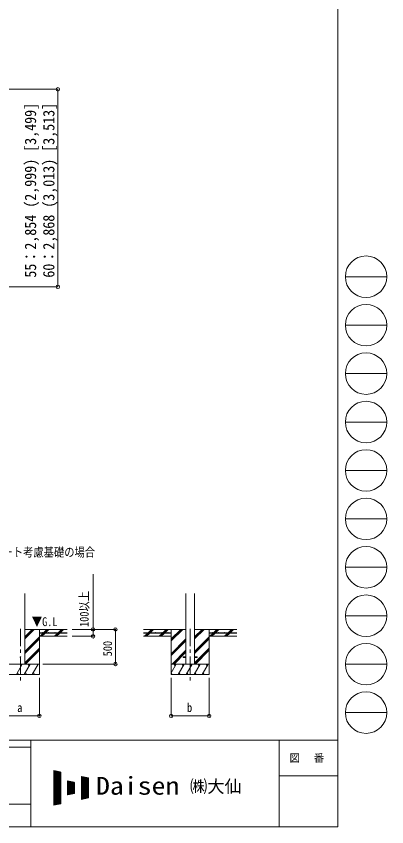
# Model space of a CAD drawing. Units: millimetres at full size, sheet at 1:50; details may follow other scales. Extents: x -14053 to 14053, y -9700 to 9700.
# Drawn here: x 8691 to 14053, y -9700 to 2015 of the extents above; entities that cross this region are included whole.
import ezdxf
from ezdxf.enums import TextEntityAlignment as Align

# ---------------------------------------------------------------- set-up
doc = ezdxf.new("R2010")
doc.units = ezdxf.units.MM
doc.header["$LTSCALE"] = 50
doc.header["$PDMODE"] = 32
doc.header["$PDSIZE"] = 50
doc.linetypes.add('CHAIN1', pattern=[8, 5, -1, 1, -1])
for name, color, linetype, lineweight in [('0-8_TABLE1', 6, 'Continuous', 9), ('0-E', 7, 'Continuous', 9), ('F-0', 7, 'Continuous', 9)]:
    doc.layers.add(name, color=color, linetype=linetype, lineweight=lineweight)
doc.styles.add('ＭＳ ゴシック', font='')
doc.styles.get('ＭＳ ゴシック').set_extended_font_data('MS Gothic')

msp = doc.modelspace()

# ---------------------------------------------------------------- linework, layer by layer
at = {"layer": '0-8_TABLE1'}
for p, q in [((9293.69, 958.5), (8042.69, 958.5)), ((9293.69, -1895.61), (9293.69, 958.5)), ((9293.69, -1895.61), (8042.69, -1895.61))]:
    msp.add_line(p, q, dxfattribs=at)
for p in [(9293.69, 958.5), (9293.69, -1895.61)]:
    msp.add_point(p, dxfattribs=at)
at = {"layer": '0-E', "color": 6}
for p, q in [((9802.71, -6048.84), (9802.71, -6947.34)), ((10126.71, -6847.34), (9501.71, -6847.34)), ((9802.71, -6947.34), (9501.71, -6947.34)), ((9026.71, -8097.34), (9026.71, -7547.34)), ((10934.1, -8097.34), (10934.1, -7547.34)), ((11484.1, -8097.34), (11484.1, -7547.34)), ((8476.71, -8097.34), (9026.71, -8097.34)), ((10934.1, -8097.34), (11484.1, -8097.34))]:
    msp.add_line(p, q, dxfattribs=at)
at = {"layer": '0-E', "color": 4}
for p, q in [((8814.21, -7347.34), (8814.21, -6329.25)), ((11146.6, -6329.25), (11146.6, -7347.34)), ((11271.6, -6329.25), (11271.6, -7347.34)), ((11109.1, -7242.84), (11109.1, -7251.84)), ((11109.1, -7242.84), (11146.6, -7242.84)), ((11109.1, -7251.84), (11146.6, -7251.84)), ((11271.6, -7242.84), (11309.1, -7242.84)), ((11271.6, -7251.84), (11309.1, -7251.84)), ((11309.1, -7242.84), (11309.1, -7251.84))]:
    msp.add_line(p, q, dxfattribs=at)
at = {"layer": '0-E', "linetype": 'CHAIN1'}
for p, q in [((8751.71, -6838.13), (8751.71, -7597.34)), ((11209.1, -6838.13), (11209.1, -7597.34))]:
    msp.add_line(p, q, dxfattribs=at)
at = {"layer": '0-E'}
for p, q in [((8814.21, -6985.09), (8951.96, -6847.34)), ((8814.21, -6970.95), (8937.82, -6847.34)), ((8814.21, -6956.8), (8923.68, -6847.34)), ((8814.21, -6847.34), (9426.71, -6847.34)), ((9026.71, -6847.34), (9026.71, -7497.34)), ((9035.81, -6947.34), (9083.31, -6899.84)), ((9049.95, -6947.34), (9097.45, -6899.84)), ((9064.09, -6947.34), (9111.59, -6899.84)), ((9088.31, -6894.84), (9135.81, -6847.34)), ((9102.45, -6894.84), (9149.95, -6847.34)), ((9116.59, -6894.84), (9164.09, -6847.34)), ((9247.94, -6947.34), (9295.44, -6899.84)), ((9262.08, -6947.34), (9309.58, -6899.84)), ((9276.23, -6947.34), (9323.73, -6899.84)), ((9300.44, -6894.84), (9347.94, -6847.34)), ((9314.58, -6894.84), (9362.08, -6847.34)), ((9328.73, -6894.84), (9376.23, -6847.34)), ((11146.6, -6847.34), (10534.1, -6847.34)), ((10548.43, -6947.34), (10595.93, -6899.84)), ((10562.57, -6947.34), (10610.08, -6899.84)), ((10576.72, -6947.34), (10624.22, -6899.84)), ((10600.93, -6894.84), (10648.43, -6847.34)), ((10619.93, -6889.98), (10662.58, -6847.34)), ((10629.22, -6894.84), (10676.72, -6847.34)), ((10761.97, -6945.94), (10808.07, -6899.84)), ((10774.71, -6947.34), (10822.21, -6899.84)), ((10788.85, -6947.34), (10836.35, -6899.84)), ((10813.07, -6894.84), (10860.57, -6847.34)), ((10827.21, -6894.84), (10874.71, -6847.34)), ((10841.35, -6894.84), (10888.85, -6847.34)), ((10934.1, -6847.34), (10934.1, -7497.34)), ((10934.1, -7014.22), (11100.98, -6847.34)), ((10934.1, -7000.08), (11086.84, -6847.34)), ((10934.1, -6985.94), (11072.7, -6847.34)), ((11271.6, -6985.09), (11409.35, -6847.34)), ((11271.6, -6970.95), (11395.21, -6847.34)), ((11271.6, -6956.8), (11381.07, -6847.34)), ((11271.6, -6847.34), (11884.1, -6847.34)), ((11484.1, -6847.34), (11484.1, -7497.34)), ((11493.2, -6947.34), (11540.7, -6899.84)), ((11507.34, -6947.34), (11554.84, -6899.84)), ((11521.48, -6947.34), (11568.98, -6899.84)), ((11545.7, -6894.84), (11593.2, -6847.34)), ((11559.84, -6894.84), (11607.34, -6847.34)), ((11573.98, -6894.84), (11621.48, -6847.34)), ((11705.33, -6947.34), (11752.83, -6899.84)), ((11719.47, -6947.34), (11766.97, -6899.84)), ((11733.61, -6947.34), (11781.11, -6899.84)), ((11757.83, -6894.84), (11805.33, -6847.34)), ((11771.97, -6894.84), (11819.47, -6847.34)), ((11786.11, -6894.84), (11833.61, -6847.34)), ((8814.21, -7168.93), (9026.71, -6956.44)), ((8814.21, -7183.08), (9026.71, -6970.58)), ((8814.21, -7197.22), (9026.71, -6984.72)), ((9026.71, -6947.34), (9426.71, -6947.34)), ((10934.1, -6947.34), (10534.1, -6947.34)), ((10934.1, -7198.07), (11146.6, -6985.57)), ((10934.1, -7212.21), (11146.6, -6999.71)), ((10934.1, -7226.35), (11146.6, -7013.85)), ((11271.6, -7168.93), (11484.1, -6956.44)), ((11271.6, -7183.08), (11484.1, -6970.58)), ((11271.6, -7197.22), (11484.1, -6984.72)), ((11484.1, -6947.34), (11884.1, -6947.34)), ((8814.21, -7331.07), (9026.71, -7118.57)), ((8814.21, -7345.21), (9026.71, -7132.71)), ((11271.6, -7331.07), (11484.1, -7118.57)), ((11271.6, -7345.21), (11484.1, -7132.71)), ((8826.22, -7347.34), (9026.71, -7146.85)), ((10946.96, -7347.34), (11146.6, -7147.7)), ((10961.1, -7347.34), (11146.6, -7161.84)), ((10975.24, -7347.34), (11146.6, -7175.99)), ((11283.61, -7347.34), (11484.1, -7146.85)), ((9026.71, -7347.34), (8476.71, -7347.34)), ((8693.48, -7497.34), (8780.08, -7347.34)), ((8765.08, -7373.32), (8750.08, -7347.34)), ((8808.95, -7497.34), (8895.55, -7347.34)), ((8880.55, -7373.32), (8865.55, -7347.34)), ((8924.42, -7497.34), (9011.02, -7347.34)), ((8981.02, -7347.34), (8981.02, -7347.34)), ((11484.1, -7347.34), (10934.1, -7347.34)), ((10934.1, -7472.79), (11006.53, -7347.34)), ((10991.53, -7373.32), (10976.53, -7347.34)), ((11035.4, -7497.34), (11122, -7347.34)), ((11107, -7373.32), (11092, -7347.34)), ((11150.87, -7497.34), (11237.47, -7347.34)), ((11222.47, -7373.32), (11207.47, -7347.34)), ((11266.34, -7497.34), (11352.94, -7347.34)), ((11337.94, -7373.32), (11322.94, -7347.34)), ((11381.81, -7497.34), (11468.41, -7347.34)), ((11453.41, -7373.32), (11438.41, -7347.34)), ((8476.71, -7497.34), (9026.71, -7497.34)), ((8708.48, -7471.36), (8723.48, -7497.34)), ((8823.95, -7471.36), (8838.95, -7497.34)), ((8939.42, -7471.36), (8954.42, -7497.34)), ((10934.1, -7497.34), (11484.1, -7497.34)), ((10934.93, -7471.36), (10949.93, -7497.34)), ((11050.4, -7471.36), (11065.39, -7497.34)), ((11165.87, -7471.36), (11180.86, -7497.34)), ((11281.34, -7471.36), (11296.34, -7497.34)), ((11396.81, -7471.36), (11411.81, -7497.34))]:
    msp.add_line(p, q, dxfattribs=at)
at = {"layer": '0-E', "color": 3}
for p, q in [((9026.71, -6894.84), (9426.71, -6894.84)), ((9026.71, -6894.84), (9026.71, -6899.84)), ((9026.71, -6899.84), (9426.71, -6899.84)), ((10934.1, -6894.84), (10534.1, -6894.84)), ((10934.1, -6899.84), (10534.1, -6899.84)), ((10615.08, -6894.84), (10616.74, -6893.17)), ((10934.1, -6894.84), (10934.1, -6899.84)), ((11484.1, -6894.84), (11884.1, -6894.84)), ((11484.1, -6894.84), (11484.1, -6899.84)), ((11484.1, -6899.84), (11884.1, -6899.84))]:
    msp.add_line(p, q, dxfattribs=at)
at = {"layer": '0-E', "color": 6}
msp.add_lwpolyline([(10126.71, -6847.34), (10126.71, -7347.34), (9076.71, -7347.34)], dxfattribs=at)
at = {"layer": '0-E', "color": 3}
for centre in [(9071.71, -6892.34), (9161.71, -6892.34), (9251.71, -6892.34), (9341.71, -6892.34), (10619.1, -6892.34), (10709.1, -6892.34), (10799.1, -6892.34), (10889.1, -6892.34), (11529.1, -6892.34), (11619.1, -6892.34), (11709.1, -6892.34), (11799.1, -6892.34)]:
    msp.add_circle(centre, 2.5, dxfattribs=at)
at = {"layer": '0-E'}
msp.add_circle((8751.71, -7247.34), 5, dxfattribs=at)
at = {"layer": '0-E', "color": 6}
for p in [(9802.71, -6847.34), (10126.71, -6847.34), (9802.71, -6947.34), (10126.71, -7347.34), (9026.71, -8097.34), (10934.1, -8097.34), (11484.1, -8097.34)]:
    msp.add_point(p, dxfattribs=at)
at = {"layer": 'F-0', "color": 5, "lineweight": 5}
for p, q in [((13346.57, 9700), (13346.57, -9700)), ((-14053.43, -8450), (13346.57, -8450)), ((-14053.43, -8550), (8901.98, -8550)), ((8901.98, -8450), (8901.98, -9700)), ((12496.57, -8450), (12496.57, -9700)), ((12496.57, -8962.5), (13346.57, -8962.5)), ((7501.97, -9375), (8901.98, -9375)), ((-14053.43, -9700), (13346.57, -9700))]:
    msp.add_line(p, q, dxfattribs=at)
at = {"layer": 'F-0', "color": 4}
for p, q in [((13453.43, -1750), (14053.43, -1750)), ((13453.43, -2450), (14053.43, -2450)), ((13453.43, -3150), (14053.43, -3150)), ((13453.43, -3850), (14053.43, -3850)), ((13453.43, -4550), (14053.43, -4550)), ((13453.43, -5250), (14053.43, -5250)), ((13453.43, -5950), (14053.43, -5950)), ((13453.43, -6650), (14053.43, -6650)), ((13453.43, -7350), (14053.43, -7350)), ((13453.43, -8050), (14053.43, -8050))]:
    msp.add_line(p, q, dxfattribs=at)
at = {"layer": 'F-0'}
for p, q in [((9235.24, -8887.67), (9335.24, -8908.5)), ((9235.24, -8887.67), (9235.24, -9387.67)), ((9235.24, -8892.37), (9257.83, -8892.37)), ((9235.24, -8897.37), (9281.83, -8897.37)), ((9235.24, -8902.37), (9305.83, -8902.37)), ((9238.21, -9387.05), (9238.21, -8888.28)), ((9243.21, -9386.01), (9243.21, -8889.33)), ((9248.21, -9384.97), (9248.21, -8890.37)), ((9253.21, -9383.93), (9253.21, -8891.41)), ((9258.21, -9382.88), (9258.21, -8892.45)), ((9263.21, -9381.84), (9263.21, -8893.49)), ((9268.21, -9380.8), (9268.21, -8894.53)), ((9273.21, -9379.76), (9273.21, -8895.58)), ((9278.21, -9378.72), (9278.21, -8896.62)), ((9283.21, -9377.68), (9283.21, -8897.66)), ((9288.21, -9376.63), (9288.21, -8898.7)), ((9293.21, -9375.59), (9293.21, -8899.74)), ((9298.21, -9374.55), (9298.21, -8900.78)), ((9303.21, -9373.51), (9303.21, -8901.83)), ((9308.21, -9372.47), (9308.21, -8902.87)), ((9235.24, -8907.37), (9329.83, -8907.37)), ((9235.24, -8912.37), (9335.24, -8912.37)), ((9235.24, -8917.37), (9335.24, -8917.37)), ((9235.24, -8922.37), (9335.24, -8922.37)), ((9235.24, -8927.37), (9335.24, -8927.37)), ((9235.24, -8932.37), (9335.24, -8932.37)), ((9235.24, -8937.37), (9335.24, -8937.37)), ((9235.24, -8942.37), (9335.24, -8942.37)), ((9235.24, -8947.37), (9335.24, -8947.37)), ((9235.24, -8952.37), (9335.24, -8952.37)), ((9235.24, -8957.37), (9335.24, -8957.37)), ((9235.24, -8962.37), (9335.24, -8962.37)), ((9235.24, -8967.37), (9335.24, -8967.37)), ((9235.24, -8972.37), (9335.24, -8972.37)), ((9235.24, -8977.37), (9335.24, -8977.37)), ((9235.24, -8982.37), (9335.24, -8982.37)), ((9235.24, -8987.37), (9335.24, -8987.37)), ((9235.24, -8992.37), (9335.24, -8992.37)), ((9235.24, -8997.37), (9335.24, -8997.37)), ((9235.24, -9002.37), (9335.24, -9002.37)), ((9235.24, -9007.37), (9335.24, -9007.37)), ((9235.24, -9012.37), (9335.24, -9012.37)), ((9235.24, -9017.37), (9335.24, -9017.37)), ((9313.21, -9371.43), (9313.21, -8903.91)), ((9318.21, -9370.38), (9318.21, -8904.95)), ((9323.21, -9369.34), (9323.21, -8905.99)), ((9328.21, -9368.3), (9328.21, -8907.03)), ((9333.21, -9367.26), (9333.21, -8908.08)), ((9335.24, -8908.5), (9335.24, -9366.83)), ((9635.24, -8971), (9735.24, -8991.83)), ((9635.24, -8971), (9635.24, -9304.33)), ((9635.24, -8972.37), (9641.83, -8972.37)), ((9635.24, -8977.37), (9665.83, -8977.37)), ((9635.24, -8982.37), (9689.83, -8982.37)), ((9635.24, -8987.37), (9713.83, -8987.37)), ((9635.24, -8992.37), (9735.24, -8992.37)), ((9635.24, -8997.37), (9735.24, -8997.37)), ((9635.24, -9002.37), (9735.24, -9002.37)), ((9635.24, -9007.37), (9735.24, -9007.37)), ((9635.24, -9012.37), (9735.24, -9012.37)), ((9635.24, -9017.37), (9735.24, -9017.37)), ((9638.21, -9303.72), (9638.21, -8971.62)), ((9643.21, -9302.68), (9643.21, -8972.66)), ((9648.21, -9301.63), (9648.21, -8973.7)), ((9653.21, -9300.59), (9653.21, -8974.74)), ((9658.21, -9299.55), (9658.21, -8975.78)), ((9663.21, -9298.51), (9663.21, -8976.83)), ((9668.21, -9297.47), (9668.21, -8977.87)), ((9673.21, -9296.43), (9673.21, -8978.91)), ((9678.21, -9295.38), (9678.21, -8979.95)), ((9683.21, -9294.34), (9683.21, -8980.99)), ((9688.21, -9293.3), (9688.21, -8982.03)), ((9693.21, -9292.26), (9693.21, -8983.08)), ((9698.21, -9291.22), (9698.21, -8984.12)), ((9703.21, -9290.18), (9703.21, -8985.16)), ((9708.21, -9289.13), (9708.21, -8986.2)), ((9713.21, -9288.09), (9713.21, -8987.24)), ((9718.21, -9287.05), (9718.21, -8988.28)), ((9723.21, -9286.01), (9723.21, -8989.33)), ((9728.21, -9284.97), (9728.21, -8990.37)), ((9733.21, -9283.93), (9733.21, -8991.41)), ((9735.24, -8991.83), (9735.24, -9283.5)), ((9235.24, -9022.37), (9335.24, -9022.37)), ((9235.24, -9027.37), (9335.24, -9027.37)), ((9235.24, -9032.37), (9335.24, -9032.37)), ((9235.24, -9037.37), (9335.24, -9037.37)), ((9235.24, -9042.37), (9335.24, -9042.37)), ((9235.24, -9047.37), (9335.24, -9047.37)), ((9235.24, -9052.37), (9335.24, -9052.37)), ((9235.24, -9057.37), (9335.24, -9057.37)), ((9235.24, -9062.37), (9335.24, -9062.37)), ((9235.24, -9067.37), (9335.24, -9067.37)), ((9235.24, -9072.37), (9335.24, -9072.37)), ((9235.24, -9077.37), (9335.24, -9077.37)), ((9235.24, -9082.37), (9335.24, -9082.37)), ((9235.24, -9087.37), (9335.24, -9087.37)), ((9235.24, -9092.37), (9335.24, -9092.37)), ((9235.24, -9097.37), (9335.24, -9097.37)), ((9235.24, -9102.37), (9335.24, -9102.37)), ((9235.24, -9107.37), (9335.24, -9107.37)), ((9235.24, -9112.37), (9335.24, -9112.37)), ((9235.24, -9117.37), (9335.24, -9117.37)), ((9235.24, -9122.37), (9335.24, -9122.37)), ((9235.24, -9127.37), (9335.24, -9127.37)), ((9235.24, -9132.37), (9335.24, -9132.37)), ((9235.24, -9137.37), (9335.24, -9137.37)), ((9435.24, -9037.67), (9535.24, -9058.5)), ((9435.24, -9037.67), (9435.24, -9237.67)), ((9435.24, -9042.37), (9457.83, -9042.37)), ((9435.24, -9047.37), (9481.83, -9047.37)), ((9435.24, -9052.37), (9505.83, -9052.37)), ((9435.24, -9057.37), (9529.83, -9057.37)), ((9435.24, -9062.37), (9535.24, -9062.37)), ((9435.24, -9067.37), (9535.24, -9067.37)), ((9435.24, -9072.37), (9535.24, -9072.37)), ((9435.24, -9077.37), (9535.24, -9077.37)), ((9435.24, -9082.37), (9535.24, -9082.37)), ((9435.24, -9087.37), (9535.24, -9087.37)), ((9435.24, -9092.37), (9535.24, -9092.37)), ((9435.24, -9097.37), (9535.24, -9097.37)), ((9435.24, -9102.37), (9535.24, -9102.37)), ((9435.24, -9107.37), (9535.24, -9107.37)), ((9435.24, -9112.37), (9535.24, -9112.37)), ((9435.24, -9117.37), (9535.24, -9117.37)), ((9435.24, -9122.37), (9535.24, -9122.37)), ((9435.24, -9127.37), (9535.24, -9127.37)), ((9435.24, -9132.37), (9535.24, -9132.37)), ((9435.24, -9137.37), (9535.24, -9137.37)), ((9438.21, -9237.05), (9438.21, -9038.28)), ((9443.21, -9236.01), (9443.21, -9039.33)), ((9448.21, -9234.97), (9448.21, -9040.37)), ((9453.21, -9233.93), (9453.21, -9041.41)), ((9458.21, -9232.88), (9458.21, -9042.45)), ((9463.21, -9231.84), (9463.21, -9043.49)), ((9468.21, -9230.8), (9468.21, -9044.53)), ((9473.21, -9229.76), (9473.21, -9045.58)), ((9478.21, -9228.72), (9478.21, -9046.62)), ((9483.21, -9227.68), (9483.21, -9047.66)), ((9488.21, -9226.63), (9488.21, -9048.7)), ((9493.21, -9225.59), (9493.21, -9049.74)), ((9498.21, -9224.55), (9498.21, -9050.78)), ((9503.21, -9223.51), (9503.21, -9051.83)), ((9508.21, -9222.47), (9508.21, -9052.87)), ((9513.21, -9221.43), (9513.21, -9053.91)), ((9518.21, -9220.38), (9518.21, -9054.95)), ((9523.21, -9219.34), (9523.21, -9055.99)), ((9528.21, -9218.3), (9528.21, -9057.03)), ((9533.21, -9217.26), (9533.21, -9058.08)), ((9535.24, -9058.5), (9535.24, -9216.83)), ((9635.24, -9022.37), (9735.24, -9022.37)), ((9635.24, -9027.37), (9735.24, -9027.37)), ((9635.24, -9032.37), (9735.24, -9032.37)), ((9635.24, -9037.37), (9735.24, -9037.37)), ((9635.24, -9042.37), (9735.24, -9042.37)), ((9635.24, -9047.37), (9735.24, -9047.37)), ((9635.24, -9052.37), (9735.24, -9052.37)), ((9635.24, -9057.37), (9735.24, -9057.37)), ((9635.24, -9062.37), (9735.24, -9062.37)), ((9635.24, -9067.37), (9735.24, -9067.37)), ((9635.24, -9072.37), (9735.24, -9072.37)), ((9635.24, -9077.37), (9735.24, -9077.37)), ((9635.24, -9082.37), (9735.24, -9082.37)), ((9635.24, -9087.37), (9735.24, -9087.37)), ((9635.24, -9092.37), (9735.24, -9092.37)), ((9635.24, -9097.37), (9735.24, -9097.37)), ((9635.24, -9102.37), (9735.24, -9102.37)), ((9635.24, -9107.37), (9735.24, -9107.37)), ((9635.24, -9112.37), (9735.24, -9112.37)), ((9635.24, -9117.37), (9735.24, -9117.37)), ((9635.24, -9122.37), (9735.24, -9122.37)), ((9635.24, -9127.37), (9735.24, -9127.37)), ((9635.24, -9132.37), (9735.24, -9132.37)), ((9635.24, -9137.37), (9735.24, -9137.37)), ((9235.24, -9142.37), (9335.24, -9142.37)), ((9235.24, -9147.37), (9335.24, -9147.37)), ((9235.24, -9152.37), (9335.24, -9152.37)), ((9235.24, -9157.37), (9335.24, -9157.37)), ((9235.24, -9162.37), (9335.24, -9162.37)), ((9235.24, -9167.37), (9335.24, -9167.37)), ((9235.24, -9172.37), (9335.24, -9172.37)), ((9235.24, -9177.37), (9335.24, -9177.37)), ((9235.24, -9182.37), (9335.24, -9182.37)), ((9235.24, -9187.37), (9335.24, -9187.37)), ((9235.24, -9192.37), (9335.24, -9192.37)), ((9235.24, -9197.37), (9335.24, -9197.37)), ((9235.24, -9202.37), (9335.24, -9202.37)), ((9235.24, -9207.37), (9335.24, -9207.37)), ((9235.24, -9212.37), (9335.24, -9212.37)), ((9235.24, -9217.37), (9335.24, -9217.37)), ((9235.24, -9222.37), (9335.24, -9222.37)), ((9235.24, -9227.37), (9335.24, -9227.37)), ((9235.24, -9232.37), (9335.24, -9232.37)), ((9235.24, -9237.37), (9335.24, -9237.37)), ((9235.24, -9242.37), (9335.24, -9242.37)), ((9235.24, -9247.37), (9335.24, -9247.37)), ((9235.24, -9252.37), (9335.24, -9252.37)), ((9435.24, -9142.37), (9535.24, -9142.37)), ((9435.24, -9147.37), (9535.24, -9147.37)), ((9435.24, -9152.37), (9535.24, -9152.37)), ((9435.24, -9157.37), (9535.24, -9157.37)), ((9435.24, -9162.37), (9535.24, -9162.37)), ((9435.24, -9167.37), (9535.24, -9167.37)), ((9435.24, -9172.37), (9535.24, -9172.37)), ((9435.24, -9177.37), (9535.24, -9177.37)), ((9435.24, -9182.37), (9535.24, -9182.37)), ((9435.24, -9187.37), (9535.24, -9187.37)), ((9435.24, -9192.37), (9535.24, -9192.37)), ((9435.24, -9197.37), (9535.24, -9197.37)), ((9435.24, -9202.37), (9535.24, -9202.37)), ((9435.24, -9207.37), (9535.24, -9207.37)), ((9435.24, -9212.37), (9535.24, -9212.37)), ((9435.24, -9237.67), (9535.24, -9216.83)), ((9435.24, -9217.37), (9532.66, -9217.37)), ((9435.24, -9222.37), (9508.66, -9222.37)), ((9435.24, -9227.37), (9484.66, -9227.37)), ((9435.24, -9232.37), (9460.66, -9232.37)), ((9435.24, -9237.37), (9436.66, -9237.37)), ((9635.24, -9142.37), (9735.24, -9142.37)), ((9635.24, -9147.37), (9735.24, -9147.37)), ((9635.24, -9152.37), (9735.24, -9152.37)), ((9635.24, -9157.37), (9735.24, -9157.37)), ((9635.24, -9162.37), (9735.24, -9162.37)), ((9635.24, -9167.37), (9735.24, -9167.37)), ((9635.24, -9172.37), (9735.24, -9172.37)), ((9635.24, -9177.37), (9735.24, -9177.37)), ((9635.24, -9182.37), (9735.24, -9182.37)), ((9635.24, -9187.37), (9735.24, -9187.37)), ((9635.24, -9192.37), (9735.24, -9192.37)), ((9635.24, -9197.37), (9735.24, -9197.37)), ((9635.24, -9202.37), (9735.24, -9202.37)), ((9635.24, -9207.37), (9735.24, -9207.37)), ((9635.24, -9212.37), (9735.24, -9212.37)), ((9635.24, -9217.37), (9735.24, -9217.37)), ((9635.24, -9222.37), (9735.24, -9222.37)), ((9635.24, -9227.37), (9735.24, -9227.37)), ((9635.24, -9232.37), (9735.24, -9232.37)), ((9635.24, -9237.37), (9735.24, -9237.37)), ((9635.24, -9242.37), (9735.24, -9242.37)), ((9635.24, -9247.37), (9735.24, -9247.37)), ((9635.24, -9252.37), (9735.24, -9252.37)), ((9235.24, -9257.37), (9335.24, -9257.37)), ((9235.24, -9262.37), (9335.24, -9262.37)), ((9235.24, -9267.37), (9335.24, -9267.37)), ((9235.24, -9272.37), (9335.24, -9272.37)), ((9235.24, -9277.37), (9335.24, -9277.37)), ((9235.24, -9282.37), (9335.24, -9282.37)), ((9235.24, -9287.37), (9335.24, -9287.37)), ((9235.24, -9292.37), (9335.24, -9292.37)), ((9235.24, -9297.37), (9335.24, -9297.37)), ((9235.24, -9302.37), (9335.24, -9302.37)), ((9235.24, -9307.37), (9335.24, -9307.37)), ((9235.24, -9312.37), (9335.24, -9312.37)), ((9235.24, -9317.37), (9335.24, -9317.37)), ((9235.24, -9322.37), (9335.24, -9322.37)), ((9235.24, -9327.37), (9335.24, -9327.37)), ((9235.24, -9332.37), (9335.24, -9332.37)), ((9235.24, -9337.37), (9335.24, -9337.37)), ((9235.24, -9342.37), (9335.24, -9342.37)), ((9235.24, -9347.37), (9335.24, -9347.37)), ((9235.24, -9352.37), (9335.24, -9352.37)), ((9235.24, -9357.37), (9335.24, -9357.37)), ((9235.24, -9362.37), (9335.24, -9362.37)), ((9335.24, -9366.83), (9235.24, -9387.67)), ((9235.24, -9367.37), (9332.66, -9367.37)), ((9635.24, -9257.37), (9735.24, -9257.37)), ((9635.24, -9262.37), (9735.24, -9262.37)), ((9635.24, -9267.37), (9735.24, -9267.37)), ((9635.24, -9272.37), (9735.24, -9272.37)), ((9635.24, -9277.37), (9735.24, -9277.37)), ((9635.24, -9282.37), (9735.24, -9282.37)), ((9735.24, -9283.5), (9635.24, -9304.33)), ((9635.24, -9287.37), (9716.66, -9287.37)), ((9635.24, -9292.37), (9692.66, -9292.37)), ((9635.24, -9297.37), (9668.66, -9297.37)), ((9635.24, -9302.37), (9644.66, -9302.37)), ((9235.24, -9372.37), (9308.66, -9372.37)), ((9235.24, -9377.37), (9284.66, -9377.37)), ((9235.24, -9382.37), (9260.66, -9382.37)), ((9235.24, -9387.37), (9236.66, -9387.37))]:
    msp.add_line(p, q, dxfattribs=at)
at = {"layer": 'F-0', "color": 4}
for centre in [(13753.42, -1750), (13753.42, -2450), (13753.42, -3150), (13753.42, -3850), (13753.42, -4550), (13753.42, -5250), (13753.42, -5950), (13753.42, -6650), (13753.42, -7350), (13753.42, -8050)]:
    msp.add_circle(centre, 300, dxfattribs=at)

# ---------------------------------------------------------------- texts
at = {"layer": '0-8_TABLE1', "color": 7, "style": 'ＭＳ ゴシック', "width": 0.9}
for s, p in [('55：2,854 (2,999) [3,499]', (9029.17, -1763.55)), ('60：2,868 (3,013) [3,513]', (9293.69, -1763.55))]:
    msp.add_text(s, height=165, rotation=90, dxfattribs=at).set_placement(p, align=Align.BOTTOM_LEFT)
at = {"layer": '0-E', "style": 'ＭＳ ゴシック', "width": 0.85}
for s, p in [('●土間コンクリート考慮基礎の場合', (7452.76, -5834)), ('▼G.L', (8917.6, -6838.42)), ('a', (8705.46, -8079.59)), ('b', (11162.85, -8079.59))]:
    msp.add_text(s, height=128.3, dxfattribs=at).set_placement(p, align=Align.BOTTOM_LEFT)
for s, p in [('100以上', (9777.89, -6811.89)), ('500', (10116.27, -7236.09))]:
    msp.add_text(s, height=128.3, rotation=90, dxfattribs=at).set_placement(p, align=Align.BOTTOM_LEFT)
at = {"layer": 'F-0', "style": 'ＭＳ ゴシック', "width": 1.15}
msp.add_text('Daisen', height=256.6, dxfattribs=at).set_placement((9846.68, -9312.67), align=Align.BOTTOM_LEFT)
at = {"layer": 'F-0', "style": 'ＭＳ ゴシック'}
msp.add_text('㈱大仙\u3000', height=183.3, dxfattribs=at).set_placement((11205.68, -9262.67), align=Align.BOTTOM_LEFT)
at = {"layer": 'F-0', "insert": (12646.56, -8775), "char_height": 110, "attachment_point": 7, "style": 'ＭＳ ゴシック'}
msp.add_mtext('\\T1.17;図\u3000番', dxfattribs=at)

doc.saveas('drawing.dxf')
